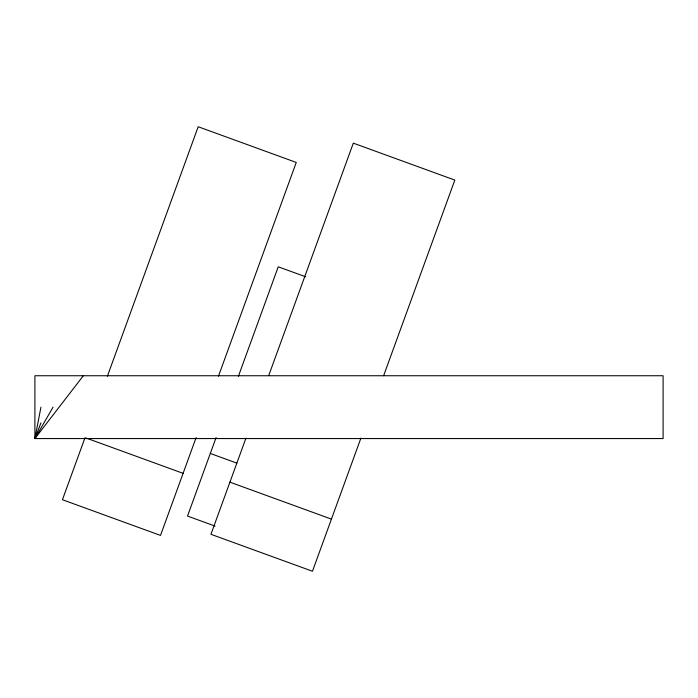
<?xml version="1.0" encoding="UTF-8"?>
<svg xmlns="http://www.w3.org/2000/svg" width="698" height="698" viewBox="0 0 698 698"><rect width="100%" height="100%" fill="white"/><g stroke="black" fill="none" stroke-linecap="round" stroke-linejoin="round"><path stroke-width="1.05" d="M40.955 407.152L34.9 438.562L663.1 438.562L663.1 375.742L34.9 375.742L34.9 438.562L83.341 375.742M85.034 437.646L62.436 499.724L160.505 535.418L196.129 437.541M107.361 376.283L198.188 126.748L296.257 162.442L218.465 376.187M216.101 437.524L187.518 516.066L215.08 526.1M238.376 376.327L278.24 266.802L305.803 276.836M245.949 438.126L210.944 534.302L312.46 571.252L360.918 438.1M268.695 375.646L353.319 143.142L454.826 180.093L383.621 375.716M40.955 422.857L34.9 438.562L53.065 407.152M210.299 453.464L236.84 463.123M229.921 482.161L331.437 519.111M86.055 438.012L183.103 473.34"/></g></svg>
